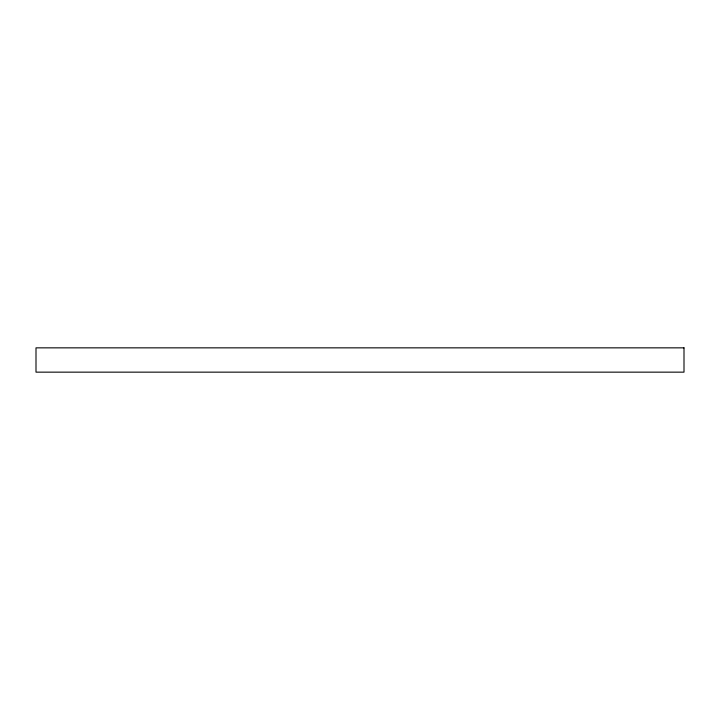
<?xml version="1.0" encoding="UTF-8"?>
<svg xmlns="http://www.w3.org/2000/svg" width="720" height="720" viewBox="0 0 720 720"><rect width="100%" height="100%" fill="white"/><g stroke="black" fill="none" stroke-linecap="round" stroke-linejoin="round"><path stroke-width="1.08" d="M684 347.85L36 347.85L36 372.15L684 372.15L684 347.85"/></g></svg>
